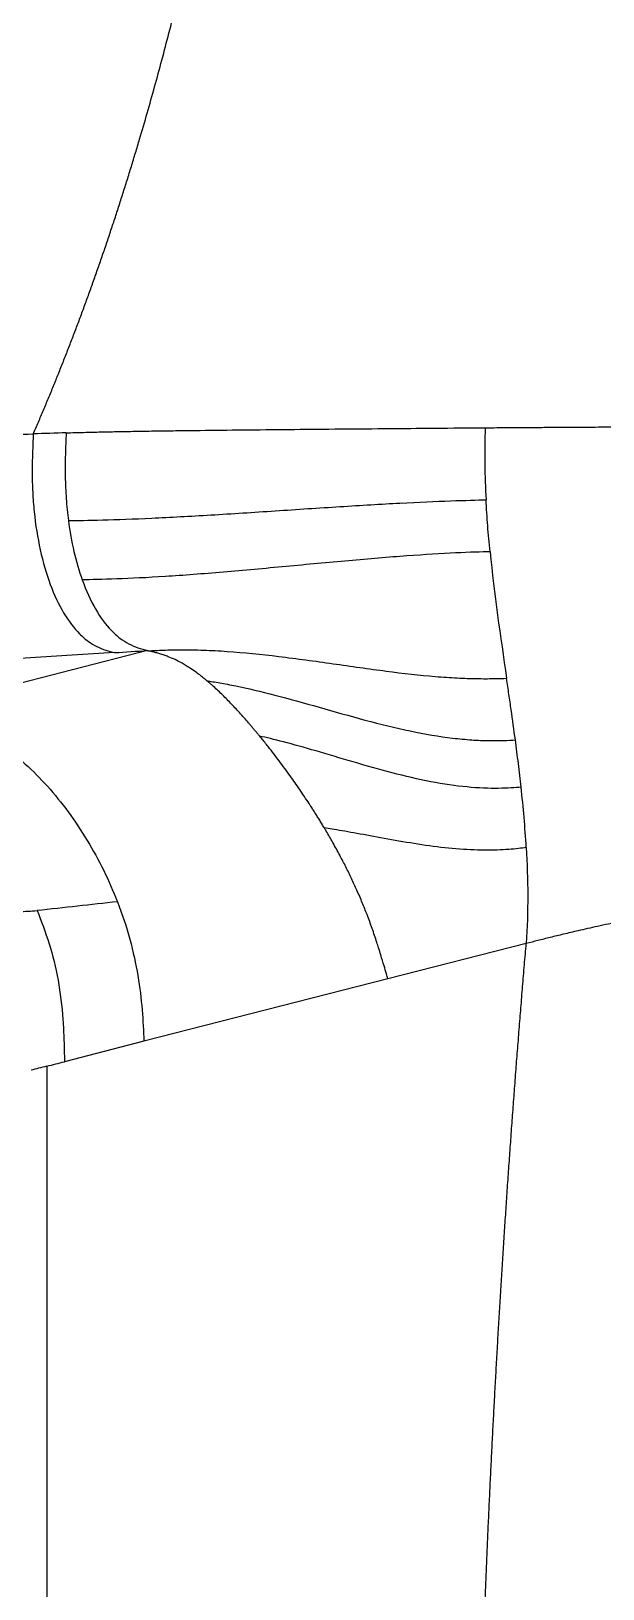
# Model space of a CAD drawing. Extents: x -54 to 18, y -18 to 89.
# Drawn here: x -18.33 to -15.17, y 19.42 to 28.02 of the extents above; entities that cross this region are included whole.
import ezdxf

# ---------------------------------------------------------------- set-up
doc = ezdxf.new("R2010")
doc.units = 0
doc.header["$MEASUREMENT"] = 0
doc.layers.add('GEOMETRY', color=2, linetype='Continuous', lineweight=25)

# ---------------------------------------------------------------- blocks, each defined once
blk = doc.blocks.new('2026 MINI-ASPIRE')
at = {"layer": 'GEOMETRY'}
for p, q in [((0.1875, -26.1541), (-1.1596, -26.4989)), ((2.2794, -27.7717), (1.5153, -27.9673)), ((1.5153, -27.9673), (0.1682, -28.312)), ((0.1682, -28.312), (-0.271, -28.4244)), ((-0.3677, -28.4492), (-0.3677, -41.0904))]:
    blk.add_line(p, q, dxfattribs=at)
for points, knots in [([(-0.4434, -24.9578), (-0.4339, -24.9359), (-0.4149, -24.8921), (-0.3868, -24.826), (-0.3589, -24.7594), (-0.3313, -24.6924), (-0.304, -24.6249), (-0.2769, -24.5569), (-0.2501, -24.4885), (-0.2235, -24.4196), (-0.1972, -24.3502), (-0.1711, -24.2803), (-0.1453, -24.21), (-0.1197, -24.1392), (-0.0945, -24.0679), (-0.0694, -23.9961), (-0.0446, -23.9239), (-0.0201, -23.8513), (0.0041, -23.7781), (0.0281, -23.7045), (0.0518, -23.6304), (0.0753, -23.5559), (0.0985, -23.4809), (0.1214, -23.4055), (0.1508, -23.3071), (0.1863, -23.1853), (0.2273, -23.0397), (0.2673, -22.8926), (0.3063, -22.744), (0.3443, -22.5939), (0.3813, -22.4424), (0.4175, -22.2893), (0.4406, -22.1867), (0.4522, -22.1352)], [0, 0, 0, 0, 0.024102, 0.048317, 0.072646, 0.09709, 0.121649, 0.146324, 0.171116, 0.196024, 0.22105, 0.246194, 0.271457, 0.296838, 0.322339, 0.34796, 0.3737, 0.399562, 0.425544, 0.451648, 0.477873, 0.504219, 0.530688, 0.557279, 0.583993, 0.634585, 0.685579, 0.736976, 0.788774, 0.840976, 0.893581, 0.946589, 1, 1, 1, 1]), ([(-0.2614, -24.9517), (-0.2296, -24.9508), (-0.1654, -24.9489), (-0.068, -24.9466), (0.0316, -24.9445), (0.1333, -24.9427), (0.237, -24.941), (0.3428, -24.9395), (0.4919, -24.9377), (0.6896, -24.9355), (0.9359, -24.933), (1.1942, -24.9307), (1.4495, -24.9286), (1.7151, -24.9263), (1.913, -24.9246), (2.0303, -24.9237), (2.0526, -24.9235)], [0, 0, 0, 0, 0.042282, 0.085469, 0.129528, 0.174426, 0.220127, 0.266593, 0.313787, 0.416189, 0.525206, 0.633789, 0.749546, 0.852312, 0.971903, 1, 1, 1, 1]), ([(2.0526, -24.9235), (2.0742, -24.9234), (2.1193, -24.923), (2.1896, -24.9225), (2.2654, -24.922), (2.3465, -24.9214), (2.4332, -24.9209), (2.5384, -24.9202), (2.6605, -24.9195), (2.798, -24.9188), (2.9365, -24.9181), (3.075, -24.9175), (3.2111, -24.917), (3.3008, -24.9167), (3.3446, -24.9166)], [0, 0, 0, 0, 0.050936, 0.105972, 0.165139, 0.228462, 0.295964, 0.367665, 0.473633, 0.579969, 0.686717, 0.793941, 0.899592, 1, 1, 1, 1]), ([(-11.5567, -25.1255), (-11.5228, -25.1257), (-11.4549, -25.1262), (-11.3531, -25.1269), (-11.2512, -25.1275), (-11.1492, -25.1281), (-11.0471, -25.1287), (-10.9449, -25.1293), (-10.8426, -25.1298), (-10.7402, -25.1303), (-10.6377, -25.1308), (-10.535, -25.1312), (-10.4323, -25.1316), (-10.3294, -25.132), (-10.0411, -25.1329), (-9.5686, -25.1338), (-8.9132, -25.1336), (-8.2587, -25.1315), (-7.6024, -25.1276), (-6.9415, -25.1215), (-6.2725, -25.1133), (-5.5928, -25.1028), (-4.903, -25.0898), (-4.1967, -25.0742), (-3.5861, -25.0588), (-3.0704, -25.0446), (-2.6554, -25.0325), (-2.2316, -25.0195), (-1.7986, -25.0055), (-1.3559, -24.9906), (-0.9029, -24.9747), (-0.5978, -24.9635), (-0.4434, -24.9578)], [0, 0, 0, 0, 0.008695, 0.017406, 0.026131, 0.034872, 0.04363, 0.052404, 0.061196, 0.070006, 0.078834, 0.087681, 0.096547, 0.105434, 0.114341, 0.171307, 0.228433, 0.286119, 0.344061, 0.402839, 0.46297, 0.524253, 0.587128, 0.651117, 0.718011, 0.755507, 0.793871, 0.83314, 0.873348, 0.914535, 0.956739, 1, 1, 1, 1]), ([(-0.443, -24.9577), (-0.4448, -24.993), (-0.4464, -25.0282), (-0.4488, -25.0991), (-0.4494, -25.1348), (-0.4492, -25.2067), (-0.4483, -25.2429), (-0.4447, -25.3154), (-0.4419, -25.3516), (-0.431, -25.4597), (-0.4198, -25.5308), (-0.39, -25.6659), (-0.3714, -25.7299), (-0.3278, -25.8469), (-0.3029, -25.8998), (-0.2482, -25.9916), (-0.2185, -26.0305), (-0.172, -26.0772), (-0.1562, -26.0908), (-0.1242, -26.1142), (-0.1081, -26.124), (-0.0756, -26.1402), (-0.0593, -26.1466), (-0.0268, -26.1572), (-0.0105, -26.1613), (0.0059, -26.1653)], [0, 0, 0, 0, 0.0625, 0.0625, 0.125, 0.125, 0.1875, 0.1875, 0.25, 0.25, 0.375, 0.375, 0.5, 0.5, 0.625, 0.625, 0.75, 0.75, 0.8125, 0.8125, 0.875, 0.875, 0.9375, 0.9375, 1, 1, 1, 1]), ([(-0.2613, -24.9517), (-0.2633, -24.9915), (-0.265, -25.0314), (-0.2671, -25.1118), (-0.2674, -25.1522), (-0.266, -25.2335), (-0.2643, -25.2743), (-0.2586, -25.3557), (-0.2545, -25.3963), (-0.2493, -25.4364)], [0, 0, 0, 0, 0.25, 0.25, 0.5, 0.5, 0.75, 0.75, 1, 1, 1, 1]), ([(-0.2493, -25.4364), (-0.2022, -25.4357), (-0.1375, -25.4348), (0.0189, -25.4306), (0.1106, -25.4272), (0.3126, -25.4179), (0.4228, -25.4118), (0.653, -25.398), (0.7729, -25.3902), (1.0134, -25.3744), (1.134, -25.3663), (1.3667, -25.3516), (1.4788, -25.345), (1.6852, -25.3342), (1.7795, -25.33), (1.941, -25.3243), (2.0082, -25.3227), (2.0572, -25.3215)], [0, 0, 0, 0, 0.125, 0.125, 0.25, 0.25, 0.375, 0.375, 0.5, 0.5, 0.625, 0.625, 0.75, 0.75, 0.875, 0.875, 1, 1, 1, 1]), ([(2.0793, -25.608), (2.0746, -25.5603), (2.0704, -25.5129), (2.0629, -25.4175), (2.0597, -25.3696), (2.0572, -25.3215)], [0, 0, 0, 0, 0.5, 0.5, 1, 1, 1, 1]), ([(-0.2493, -25.4364), (-0.2416, -25.4947), (-0.2313, -25.552), (-0.2057, -25.6619), (-0.1903, -25.7145), (-0.1729, -25.7632)], [0, 0, 0, 0, 0.5, 0.5, 1, 1, 1, 1]), ([(2.0793, -25.608), (2.0319, -25.6093), (1.9667, -25.6113), (1.8104, -25.6187), (1.7192, -25.6242), (1.5197, -25.6388), (1.4113, -25.6478), (1.1862, -25.6679), (1.0694, -25.6789), (0.8358, -25.7007), (0.719, -25.7115), (0.4939, -25.7305), (0.3857, -25.7388), (0.1864, -25.7515), (0.0953, -25.756), (-0.0607, -25.7615), (-0.1257, -25.7625), (-0.1729, -25.7632)], [0, 0, 0, 0, 0.125, 0.125, 0.25, 0.25, 0.375, 0.375, 0.5, 0.5, 0.625, 0.625, 0.75, 0.75, 0.875, 0.875, 1, 1, 1, 1]), ([(-0.1729, -25.7632), (-0.1513, -25.8233), (-0.1266, -25.8773), (-0.0724, -25.9714), (-0.0428, -26.0113), (0.0036, -26.0594), (0.0194, -26.0735), (0.0515, -26.0979), (0.0679, -26.1083), (0.101, -26.1257), (0.1178, -26.1329), (0.152, -26.1448), (0.1695, -26.1497), (0.1875, -26.1541)], [0, 0, 0, 0, 0.25, 0.25, 0.5, 0.5, 0.625, 0.625, 0.75, 0.75, 0.875, 0.875, 1, 1, 1, 1]), ([(0.1937, -26.1556), (0.2172, -26.1541), (0.2449, -26.1526), (0.307, -26.1503), (0.3415, -26.1495), (0.4157, -26.1494), (0.4554, -26.1501), (0.539, -26.1531), (0.5827, -26.1554), (0.7185, -26.1648), (0.8148, -26.1745), (1.0118, -26.1984), (1.1124, -26.2124), (1.3119, -26.2408), (1.4107, -26.2551), (1.6009, -26.2796), (1.6923, -26.2899), (1.819, -26.3005), (1.8596, -26.3033), (1.9363, -26.3072), (1.9725, -26.3084), (2.0396, -26.3095), (2.0705, -26.3094), (2.1258, -26.3085), (2.1502, -26.3077), (2.1708, -26.307)], [0, 0, 0, 0, 0.0625, 0.0625, 0.125, 0.125, 0.1875, 0.1875, 0.25, 0.25, 0.375, 0.375, 0.5, 0.5, 0.625, 0.625, 0.75, 0.75, 0.8125, 0.8125, 0.875, 0.875, 0.9375, 0.9375, 1, 1, 1, 1]), ([(0.0059, -26.1653), (-0.0723, -26.1701), (-0.2272, -26.1796), (-0.4578, -26.1937), (-0.6844, -26.2076), (-0.9071, -26.2211), (-1.1259, -26.2343), (-1.3408, -26.2472), (-1.5517, -26.2599), (-1.7587, -26.2722), (-1.9618, -26.2842), (-2.161, -26.296), (-2.3562, -26.3074), (-2.5475, -26.3185), (-2.6739, -26.3258), (-2.7364, -26.3294)], [0, 0, 0, 0, 0.085965, 0.170421, 0.25337, 0.334812, 0.414746, 0.493174, 0.570095, 0.645509, 0.719418, 0.791821, 0.862719, 0.932112, 1, 1, 1, 1]), ([(0.5155, -26.3206), (0.5133, -26.3188), (0.509, -26.3152), (0.4976, -26.3058), (0.4808, -26.2925), (0.4549, -26.2729), (0.4283, -26.2544), (0.4014, -26.2374), (0.373, -26.2207), (0.3394, -26.2034), (0.3067, -26.1894), (0.2785, -26.1791), (0.256, -26.1718), (0.2341, -26.1656), (0.2136, -26.1604), (0.2003, -26.1572), (0.1938, -26.1556)], [0, 0, 0, 0, 0.018201, 0.03645, 0.097006, 0.16147, 0.259728, 0.327669, 0.398416, 0.514419, 0.634296, 0.705298, 0.78734, 0.859161, 0.930028, 1, 1, 1, 1]), ([(0.5155, -26.3206), (0.5359, -26.3237), (0.56, -26.3276), (0.6141, -26.3372), (0.644, -26.3429), (0.7405, -26.363), (0.8136, -26.3803), (0.9688, -26.4205), (1.051, -26.4434), (1.2186, -26.4907), (1.304, -26.515), (1.4735, -26.5601), (1.5577, -26.5809), (1.7204, -26.6151), (1.799, -26.6284), (1.909, -26.6416), (1.9443, -26.645), (2.0115, -26.6496), (2.0433, -26.6508), (2.1025, -26.6518), (2.1299, -26.6515), (2.1791, -26.65), (2.2009, -26.6488), (2.2191, -26.6479)], [0, 0, 0, 0, 0.0625, 0.0625, 0.125, 0.125, 0.25, 0.25, 0.375, 0.375, 0.5, 0.5, 0.625, 0.625, 0.75, 0.75, 0.8125, 0.8125, 0.875, 0.875, 0.9375, 0.9375, 1, 1, 1, 1]), ([(0.8075, -26.6269), (0.8033, -26.6219), (0.795, -26.6117), (0.7825, -26.5967), (0.77, -26.5819), (0.7576, -26.5673), (0.7327, -26.5383), (0.6954, -26.4961), (0.6459, -26.4432), (0.5962, -26.3931), (0.558, -26.3575), (0.5309, -26.3337), (0.5206, -26.325), (0.5155, -26.3206)], [0, 0, 0, 0, 0.0421834, 0.0842523, 0.1262059, 0.1680435, 0.2097648, 0.3781235, 0.5462506, 0.7138906, 0.8907227, 0.945186, 1, 1, 1, 1]), ([(2.2191, -26.6479), (2.2117, -26.5922), (2.204, -26.5368), (2.192, -26.4528), (2.1879, -26.4246), (2.1795, -26.3671), (2.1753, -26.3377), (2.1708, -26.307)], [0, 0, 0, 0, 0.5, 0.5, 0.75, 0.75, 1, 1, 1, 1]), ([(-0.8586, -26.5507), (-0.819, -26.5645), (-0.7784, -26.582), (-0.696, -26.625), (-0.6543, -26.6506), (-0.5706, -26.7097), (-0.5287, -26.7433), (-0.446, -26.818), (-0.4052, -26.8591), (-0.2862, -26.992), (-0.2114, -27.0936), (-0.1129, -27.2564), (-0.0824, -27.3123), (-0.0265, -27.4259), (-0.0012, -27.4836), (0.0213, -27.5413)], [0, 0, 0, 0, 0.125, 0.125, 0.25, 0.25, 0.375, 0.375, 0.5, 0.5, 0.75, 0.75, 0.875, 0.875, 1, 1, 1, 1]), ([(2.251, -26.9087), (2.2353, -26.91), (2.2166, -26.9114), (2.1742, -26.9138), (2.1506, -26.9147), (2.074, -26.9156), (2.0154, -26.9134), (1.8892, -26.9014), (1.8217, -26.8915), (1.6823, -26.8648), (1.6104, -26.848), (1.4661, -26.8104), (1.3937, -26.7896), (1.2522, -26.7481), (1.1832, -26.7273), (1.0534, -26.6896), (0.9926, -26.6726), (0.8863, -26.645), (0.8407, -26.6344), (0.8075, -26.6269)], [0, 0, 0, 0, 0.0625, 0.0625, 0.125, 0.125, 0.25, 0.25, 0.375, 0.375, 0.5, 0.5, 0.625, 0.625, 0.75, 0.75, 0.875, 0.875, 1, 1, 1, 1]), ([(1.1645, -27.1339), (1.1602, -27.1267), (1.1516, -27.1124), (1.1385, -27.0911), (1.1256, -27.0701), (1.1126, -27.0495), (1.0997, -27.0293), (1.0742, -26.9897), (1.0357, -26.932), (0.9808, -26.8532), (0.9231, -26.7742), (0.8763, -26.7131), (0.844, -26.6722), (0.8257, -26.6493), (0.8135, -26.6344), (0.8075, -26.6269)], [0, 0, 0, 0, 0.040719, 0.080911, 0.120564, 0.159667, 0.198209, 0.236181, 0.38567, 0.530798, 0.695974, 0.855696, 0.903977, 0.95208, 1, 1, 1, 1]), ([(2.251, -26.9087), (2.2463, -26.8652), (2.2412, -26.8216), (2.2306, -26.7346), (2.2249, -26.6912), (2.2191, -26.6479)], [0, 0, 0, 0, 0.5, 0.5, 1, 1, 1, 1]), ([(2.2793, -27.2421), (2.2761, -27.1864), (2.272, -27.1305), (2.2625, -27.0193), (2.257, -26.9641), (2.251, -26.9087)], [0, 0, 0, 0, 0.5, 0.5, 1, 1, 1, 1]), ([(2.2793, -27.2421), (2.2552, -27.2453), (2.2218, -27.2495), (2.143, -27.2554), (2.0974, -27.2572), (1.9989, -27.2563), (1.946, -27.2538), (1.8366, -27.2445), (1.7802, -27.2378), (1.6672, -27.2216), (1.6107, -27.2122), (1.5009, -27.1929), (1.4477, -27.183), (1.3486, -27.1648), (1.3026, -27.1565), (1.2229, -27.1429), (1.189, -27.1376), (1.1645, -27.1339)], [0, 0, 0, 0, 0.125, 0.125, 0.25, 0.25, 0.375, 0.375, 0.5, 0.5, 0.625, 0.625, 0.75, 0.75, 0.875, 0.875, 1, 1, 1, 1]), ([(1.5153, -27.9673), (1.5126, -27.9579), (1.5056, -27.934), (1.4927, -27.89), (1.4784, -27.842), (1.465, -27.7986), (1.4494, -27.7499), (1.4289, -27.689), (1.4019, -27.6162), (1.3738, -27.5459), (1.3453, -27.4795), (1.3148, -27.4134), (1.2832, -27.3487), (1.2488, -27.2824), (1.2127, -27.2165), (1.1838, -27.1665), (1.1679, -27.1396), (1.1645, -27.1339)], [0, 0, 0, 0, 0.034748, 0.088447, 0.162075, 0.210434, 0.246446, 0.338486, 0.429718, 0.50766, 0.589598, 0.666158, 0.743378, 0.820027, 0.903049, 0.97945, 1, 1, 1, 1]), ([(-0.4218, -27.5902), (-0.3985, -27.6486), (-0.3758, -27.7091), (-0.3361, -27.8367), (-0.3193, -27.9037), (-0.2938, -28.0437), (-0.2851, -28.1167), (-0.2772, -28.2296), (-0.2754, -28.2678), (-0.2727, -28.3453), (-0.2718, -28.3846), (-0.271, -28.4244)], [0, 0, 0, 0, 0.25, 0.25, 0.5, 0.5, 0.75, 0.75, 0.875, 0.875, 1, 1, 1, 1]), ([(0.0213, -27.5413), (0.0483, -27.6108), (0.0711, -27.6803), (0.1085, -27.817), (0.1231, -27.8841), (0.145, -28.0141), (0.1524, -28.0771), (0.1627, -28.198), (0.1655, -28.2561), (0.1682, -28.312)], [0, 0, 0, 0, 0.25, 0.25, 0.5, 0.5, 0.75, 0.75, 1, 1, 1, 1]), ([(2.9819, -27.6138), (2.9754, -27.6151), (2.9626, -27.6175), (2.8991, -27.63), (2.7992, -27.6502), (2.6743, -27.677), (2.5716, -27.7002), (2.4855, -27.7204), (2.4116, -27.7383), (2.3437, -27.7553), (2.3006, -27.7663), (2.2796, -27.7717)], [0, 0, 0, 0, 0.02221, 0.043701, 0.220261, 0.383612, 0.533568, 0.656123, 0.775256, 0.890172, 1, 1, 1, 1]), ([(2.3254, -41.8791), (2.3218, -41.8396), (2.3146, -41.7606), (2.304, -41.642), (2.2935, -41.5235), (2.2833, -41.4049), (2.2732, -41.2864), (2.2632, -41.1678), (2.2535, -41.0493), (2.2439, -40.9307), (2.2345, -40.8122), (2.2253, -40.6936), (2.2163, -40.5751), (2.2074, -40.4565), (2.1987, -40.338), (2.1902, -40.2194), (2.1819, -40.1009), (2.1737, -39.9823), (2.1658, -39.8638), (2.1579, -39.7452), (2.1503, -39.6267), (2.1429, -39.5081), (2.1356, -39.3895), (2.1285, -39.271), (2.1216, -39.1524), (2.1148, -39.0339), (2.1083, -38.9153), (2.1019, -38.7968), (2.0957, -38.6782), (2.0896, -38.5597), (2.0838, -38.4411), (2.0781, -38.3226), (2.0726, -38.204), (2.0672, -38.0855), (2.0621, -37.9669), (2.0571, -37.8484), (2.0523, -37.7298), (2.0477, -37.6113), (2.0432, -37.4927), (2.039, -37.3742), (2.0349, -37.2556), (2.031, -37.1371), (2.0272, -37.0185), (2.0236, -36.9), (2.0203, -36.7814), (2.017, -36.6629), (2.014, -36.5443), (2.0112, -36.4258), (2.0085, -36.3072), (2.006, -36.1887), (2.0036, -36.0701), (2.0015, -35.9516), (1.9995, -35.833), (1.9977, -35.7145), (1.9961, -35.5959), (1.9946, -35.4774), (1.9934, -35.3588), (1.9923, -35.2403), (1.9914, -35.1217), (1.9906, -35.0032), (1.9901, -34.8846), (1.9897, -34.7661), (1.9895, -34.6475), (1.9894, -34.529), (1.9896, -34.4104), (1.9899, -34.2919), (1.9904, -34.1733), (1.9911, -34.0548), (1.9919, -33.9362), (1.9929, -33.8177), (1.9941, -33.6991), (1.9955, -33.5806), (1.9971, -33.462), (1.9988, -33.3435), (2.0007, -33.2249), (2.0028, -33.1064), (2.005, -32.9878), (2.0075, -32.8693), (2.0101, -32.7507), (2.0129, -32.6322), (2.0159, -32.5136), (2.019, -32.3951), (2.0223, -32.2765), (2.0258, -32.158), (2.0295, -32.0394), (2.0333, -31.9209), (2.0374, -31.8023), (2.0416, -31.6838), (2.046, -31.5652), (2.0505, -31.4467), (2.0552, -31.3281), (2.0602, -31.2096), (2.0652, -31.091), (2.0705, -30.9725), (2.0759, -30.8539), (2.0816, -30.7354), (2.0874, -30.6168), (2.0933, -30.4983), (2.0995, -30.3797), (2.1058, -30.2612), (2.1123, -30.1426), (2.119, -30.0241), (2.1258, -29.9055), (2.1329, -29.787), (2.1401, -29.6684), (2.1474, -29.5499), (2.155, -29.4314), (2.1627, -29.3128), (2.1706, -29.1943), (2.1787, -29.0757), (2.187, -28.9572), (2.1954, -28.8386), (2.2041, -28.7201), (2.2129, -28.6015), (2.2218, -28.483), (2.231, -28.3644), (2.2403, -28.2459), (2.2498, -28.1273), (2.2595, -28.0088), (2.2693, -27.8902), (2.276, -27.8112), (2.2794, -27.7717)], [0, 0, 0, 0, 0.008529, 0.017051, 0.025568, 0.034079, 0.042585, 0.051085, 0.05958, 0.068069, 0.076553, 0.085032, 0.093506, 0.101975, 0.110439, 0.118898, 0.127353, 0.135803, 0.144249, 0.15269, 0.161127, 0.16956, 0.177989, 0.186414, 0.194835, 0.203252, 0.211665, 0.220075, 0.228481, 0.236884, 0.245284, 0.25368, 0.262073, 0.270463, 0.278851, 0.287235, 0.295617, 0.303996, 0.312372, 0.320747, 0.329118, 0.337488, 0.345855, 0.354221, 0.362584, 0.370945, 0.379305, 0.387663, 0.39602, 0.404375, 0.412729, 0.421081, 0.429433, 0.437783, 0.446132, 0.454481, 0.462828, 0.471176, 0.479522, 0.487868, 0.496214, 0.504559, 0.512904, 0.521249, 0.529594, 0.53794, 0.546285, 0.554631, 0.562977, 0.571324, 0.579671, 0.58802, 0.596368, 0.604718, 0.613069, 0.621421, 0.629774, 0.638129, 0.646485, 0.654842, 0.663201, 0.671562, 0.679924, 0.688289, 0.696655, 0.705024, 0.713394, 0.721767, 0.730143, 0.738521, 0.746901, 0.755284, 0.76367, 0.772059, 0.780451, 0.788846, 0.797244, 0.805645, 0.81405, 0.822458, 0.83087, 0.839285, 0.847704, 0.856127, 0.864554, 0.872985, 0.881421, 0.88986, 0.898304, 0.906752, 0.915204, 0.923662, 0.932123, 0.94059, 0.949062, 0.957539, 0.96602, 0.974507, 0.982999, 0.991497, 1, 1, 1, 1]), ([(-0.3677, -28.4492), (-0.3832, -28.4531), (-0.4122, -28.4606), (-0.4414, -28.468), (-0.4551, -28.4715)], [0, 0, 0, 0, 0.533962, 1, 1, 1, 1])]:
    blk.add_open_spline(points, degree=3, knots=knots, dxfattribs=at)
for points in [[(2.0526, -24.9236), (2.048, -25.0572), (2.0502, -25.1897), (2.0572, -25.3215)], [(-0.2613, -24.9517), (-0.3219, -24.9534), (-0.3825, -24.9554), (-0.443, -24.9577)], [(2.0793, -25.608), (2.1026, -25.8422), (2.1368, -26.0747), (2.1708, -26.307)], [(0.0059, -26.1653), (0.0664, -26.1615), (0.1269, -26.1578), (0.1875, -26.1541)], [(0.1875, -26.1541), (0.1896, -26.1546), (0.1916, -26.1551), (0.1937, -26.1556)], [(2.2793, -27.2421), (2.2893, -27.4174), (2.2909, -27.5937), (2.2794, -27.7717)], [(-0.5227, -27.5963), (-0.489, -27.5943), (-0.4553, -27.5922), (-0.4218, -27.5902)], [(0.0213, -27.5413), (-0.1252, -27.557), (-0.2728, -27.5733), (-0.4218, -27.5902)], [(-0.3676, -28.4492), (-0.3354, -28.4409), (-0.3032, -28.4327), (-0.271, -28.4244)]]:
    blk.add_open_spline(points, degree=3, dxfattribs=at)

msp = doc.modelspace()

# ---------------------------------------------------------------- block references
msp.add_blockref('2026 MINI-ASPIRE', (-17.8759, 50.7518))

doc.saveas('drawing.dxf')
